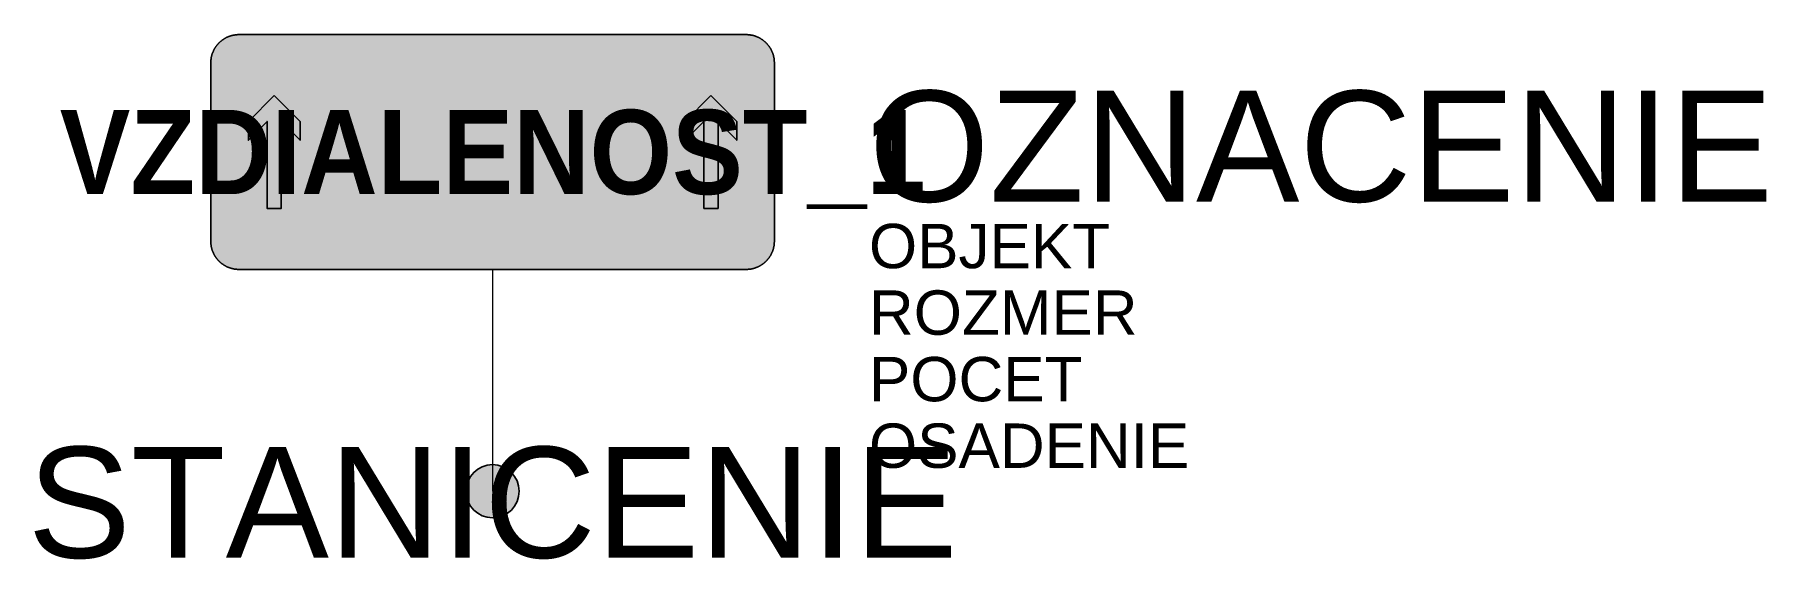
# Model space of a CAD drawing. Header units: metres. Extents: x -10.3 to 28.7, y -1.5 to 10.3.
import ezdxf
from ezdxf.enums import TextEntityAlignment as Align

# ---------------------------------------------------------------- set-up
doc = ezdxf.new("R2010")
doc.units = ezdxf.units.M
doc.layers.get('Defpoints').update_dxf_attribs({"color": 140, "lineweight": 5})
doc.styles.add('DZ', font='arialbd.ttf')
doc.styles.get("Standard").update_dxf_attribs({"font": 'arial.ttf'})

msp = doc.modelspace()

# ---------------------------------------------------------------- hatches: boundary and pattern name
at = {"true_color": 0xf1efea}
msp.add_hatch(color=7, dxfattribs=at).paths.add_polyline_path([(-5.715, 5), (-5.723, 5), (-5.731, 5), (-5.739, 5), (-5.747, 5.001), (-5.754, 5.001), (-5.762, 5.002), (-5.77, 5.002), (-5.778, 5.003), (-5.786, 5.004), (-5.793, 5.005), (-5.801, 5.006), (-5.809, 5.007), (-5.816, 5.008), (-5.824, 5.009), (-5.832, 5.011), (-5.839, 5.012), (-5.847, 5.014), (-5.855, 5.016), (-5.862, 5.017), (-5.87, 5.019), (-5.877, 5.021), (-5.885, 5.023), (-5.892, 5.025), (-5.9, 5.027), (-5.907, 5.03), (-5.914, 5.032), (-5.922, 5.035), (-5.929, 5.037), (-5.936, 5.04), (-5.944, 5.043), (-5.951, 5.045), (-5.958, 5.048), (-5.965, 5.051), (-5.972, 5.054), (-5.979, 5.058), (-5.986, 5.061), (-5.993, 5.064), (-6, 5.068), (-6.007, 5.071), (-6.014, 5.075), (-6.021, 5.078), (-6.028, 5.082), (-6.034, 5.086), (-6.041, 5.09), (-6.048, 5.094), (-6.054, 5.098), (-6.061, 5.102), (-6.067, 5.107), (-6.074, 5.111), (-6.08, 5.115), (-6.087, 5.12), (-6.093, 5.125), (-6.099, 5.129), (-6.105, 5.134), (-6.111, 5.139), (-6.117, 5.144), (-6.123, 5.149), (-6.129, 5.154), (-6.135, 5.159), (-6.141, 5.164), (-6.147, 5.17), (-6.153, 5.175), (-6.158, 5.18), (-6.164, 5.186), (-6.17, 5.192), (-6.175, 5.197), (-6.18, 5.203), (-6.186, 5.209), (-6.191, 5.215), (-6.196, 5.221), (-6.201, 5.226), (-6.206, 5.232), (-6.211, 5.239), (-6.216, 5.245), (-6.221, 5.251), (-6.225, 5.257), (-6.23, 5.263), (-6.234, 5.27), (-6.239, 5.276), (-6.243, 5.283), (-6.248, 5.289), (-6.252, 5.296), (-6.256, 5.302), (-6.26, 5.309), (-6.264, 5.316), (-6.268, 5.322), (-6.271, 5.329), (-6.275, 5.336), (-6.279, 5.343), (-6.282, 5.35), (-6.286, 5.357), (-6.289, 5.364), (-6.292, 5.371), (-6.296, 5.378), (-6.299, 5.385), (-6.302, 5.392), (-6.305, 5.399), (-6.307, 5.406), (-6.31, 5.414), (-6.313, 5.421), (-6.315, 5.428), (-6.318, 5.435), (-6.32, 5.443), (-6.323, 5.45), (-6.325, 5.458), (-6.327, 5.465), (-6.329, 5.473), (-6.331, 5.48), (-6.333, 5.488), (-6.334, 5.495), (-6.336, 5.503), (-6.338, 5.51), (-6.339, 5.518), (-6.341, 5.526), (-6.342, 5.533), (-6.343, 5.541), (-6.344, 5.549), (-6.345, 5.557), (-6.346, 5.564), (-6.347, 5.572), (-6.348, 5.58), (-6.348, 5.588), (-6.349, 5.596), (-6.349, 5.603), (-6.35, 5.611), (-6.35, 5.619), (-6.35, 5.627), (-6.35, 5.635), (-6.35, 9.657), (-6.35, 9.665), (-6.35, 9.672), (-6.35, 9.68), (-6.349, 9.688), (-6.349, 9.696), (-6.348, 9.704), (-6.348, 9.712), (-6.347, 9.719), (-6.346, 9.727), (-6.345, 9.735), (-6.344, 9.743), (-6.343, 9.75), (-6.342, 9.758), (-6.341, 9.766), (-6.339, 9.773), (-6.338, 9.781), (-6.336, 9.789), (-6.334, 9.796), (-6.333, 9.804), (-6.331, 9.811), (-6.329, 9.819), (-6.327, 9.826), (-6.325, 9.834), (-6.323, 9.841), (-6.32, 9.849), (-6.318, 9.856), (-6.315, 9.863), (-6.313, 9.871), (-6.31, 9.878), (-6.307, 9.885), (-6.305, 9.892), (-6.302, 9.9), (-6.299, 9.907), (-6.296, 9.914), (-6.292, 9.921), (-6.289, 9.928), (-6.286, 9.935), (-6.282, 9.942), (-6.279, 9.949), (-6.275, 9.956), (-6.271, 9.962), (-6.268, 9.969), (-6.264, 9.976), (-6.26, 9.983), (-6.256, 9.989), (-6.252, 9.996), (-6.248, 10.002), (-6.243, 10.009), (-6.239, 10.015), (-6.234, 10.022), (-6.23, 10.028), (-6.225, 10.034), (-6.221, 10.041), (-6.216, 10.047), (-6.211, 10.053), (-6.206, 10.059), (-6.201, 10.065), (-6.196, 10.071), (-6.191, 10.077), (-6.186, 10.083), (-6.18, 10.089), (-6.175, 10.094), (-6.17, 10.1), (-6.164, 10.106), (-6.158, 10.111), (-6.153, 10.117), (-6.147, 10.122), (-6.141, 10.127), (-6.135, 10.133), (-6.129, 10.138), (-6.123, 10.143), (-6.117, 10.148), (-6.111, 10.153), (-6.105, 10.158), (-6.099, 10.162), (-6.093, 10.167), (-6.087, 10.172), (-6.08, 10.176), (-6.074, 10.181), (-6.067, 10.185), (-6.061, 10.189), (-6.054, 10.193), (-6.048, 10.198), (-6.041, 10.202), (-6.034, 10.205), (-6.028, 10.209), (-6.021, 10.213), (-6.014, 10.217), (-6.007, 10.22), (-6, 10.224), (-5.993, 10.227), (-5.986, 10.231), (-5.979, 10.234), (-5.972, 10.237), (-5.965, 10.24), (-5.958, 10.243), (-5.951, 10.246), (-5.944, 10.249), (-5.936, 10.252), (-5.929, 10.254), (-5.922, 10.257), (-5.914, 10.259), (-5.907, 10.262), (-5.9, 10.264), (-5.892, 10.266), (-5.885, 10.269), (-5.877, 10.271), (-5.87, 10.273), (-5.862, 10.274), (-5.855, 10.276), (-5.847, 10.278), (-5.839, 10.279), (-5.832, 10.281), (-5.824, 10.282), (-5.816, 10.283), (-5.809, 10.285), (-5.801, 10.286), (-5.793, 10.287), (-5.786, 10.288), (-5.778, 10.289), (-5.77, 10.289), (-5.762, 10.29), (-5.754, 10.29), (-5.747, 10.291), (-5.739, 10.291), (-5.731, 10.291), (-5.723, 10.292), (-5.715, 10.292), (5.715, 10.292), (5.723, 10.292), (5.731, 10.291), (5.739, 10.291), (5.747, 10.291), (5.754, 10.29), (5.762, 10.29), (5.77, 10.289), (5.778, 10.289), (5.786, 10.288), (5.793, 10.287), (5.801, 10.286), (5.809, 10.285), (5.816, 10.283), (5.824, 10.282), (5.832, 10.281), (5.839, 10.279), (5.847, 10.278), (5.855, 10.276), (5.862, 10.274), (5.87, 10.273), (5.877, 10.271), (5.885, 10.269), (5.892, 10.266), (5.9, 10.264), (5.907, 10.262), (5.914, 10.259), (5.922, 10.257), (5.929, 10.254), (5.936, 10.252), (5.944, 10.249), (5.951, 10.246), (5.958, 10.243), (5.965, 10.24), (5.972, 10.237), (5.979, 10.234), (5.986, 10.231), (5.993, 10.227), (6, 10.224), (6.007, 10.22), (6.014, 10.217), (6.021, 10.213), (6.028, 10.209), (6.034, 10.205), (6.041, 10.202), (6.048, 10.198), (6.054, 10.193), (6.061, 10.189), (6.067, 10.185), (6.074, 10.181), (6.08, 10.176), (6.087, 10.172), (6.093, 10.167), (6.099, 10.162), (6.105, 10.158), (6.111, 10.153), (6.117, 10.148), (6.123, 10.143), (6.129, 10.138), (6.135, 10.133), (6.141, 10.127), (6.147, 10.122), (6.153, 10.117), (6.158, 10.111), (6.164, 10.106), (6.17, 10.1), (6.175, 10.094), (6.18, 10.089), (6.186, 10.083), (6.191, 10.077), (6.196, 10.071), (6.201, 10.065), (6.206, 10.059), (6.211, 10.053), (6.216, 10.047), (6.221, 10.041), (6.225, 10.034), (6.23, 10.028), (6.235, 10.022), (6.239, 10.015), (6.243, 10.009), (6.248, 10.002), (6.252, 9.996), (6.256, 9.989), (6.26, 9.983), (6.264, 9.976), (6.268, 9.969), (6.272, 9.962), (6.275, 9.956), (6.279, 9.949), (6.282, 9.942), (6.286, 9.935), (6.289, 9.928), (6.292, 9.921), (6.296, 9.914), (6.299, 9.907), (6.302, 9.9), (6.305, 9.892), (6.307, 9.885), (6.31, 9.878), (6.313, 9.871), (6.315, 9.863), (6.318, 9.856), (6.32, 9.849), (6.323, 9.841), (6.325, 9.834), (6.327, 9.826), (6.329, 9.819), (6.331, 9.811), (6.333, 9.804), (6.334, 9.796), (6.336, 9.789), (6.338, 9.781), (6.339, 9.773), (6.341, 9.766), (6.342, 9.758), (6.343, 9.75), (6.344, 9.743), (6.345, 9.735), (6.346, 9.727), (6.347, 9.719), (6.348, 9.712), (6.348, 9.704), (6.349, 9.696), (6.349, 9.688), (6.35, 9.68), (6.35, 9.672), (6.35, 9.665), (6.35, 9.657), (6.35, 5.635), (6.35, 5.627), (6.35, 5.619), (6.35, 5.611), (6.349, 5.603), (6.349, 5.596), (6.348, 5.588), (6.348, 5.58), (6.347, 5.572), (6.346, 5.564), (6.345, 5.557), (6.344, 5.549), (6.343, 5.541), (6.342, 5.533), (6.341, 5.526), (6.339, 5.518), (6.338, 5.51), (6.336, 5.503), (6.334, 5.495), (6.333, 5.488), (6.331, 5.48), (6.329, 5.473), (6.327, 5.465), (6.325, 5.458), (6.323, 5.45), (6.32, 5.443), (6.318, 5.435), (6.315, 5.428), (6.313, 5.421), (6.31, 5.414), (6.307, 5.406), (6.305, 5.399), (6.302, 5.392), (6.299, 5.385), (6.296, 5.378), (6.292, 5.371), (6.289, 5.364), (6.286, 5.357), (6.282, 5.35), (6.279, 5.343), (6.275, 5.336), (6.272, 5.329), (6.268, 5.322), (6.264, 5.316), (6.26, 5.309), (6.256, 5.302), (6.252, 5.296), (6.248, 5.289), (6.243, 5.283), (6.239, 5.276), (6.235, 5.27), (6.23, 5.263), (6.225, 5.257), (6.221, 5.251), (6.216, 5.245), (6.211, 5.239), (6.206, 5.232), (6.201, 5.226), (6.196, 5.221), (6.191, 5.215), (6.186, 5.209), (6.18, 5.203), (6.175, 5.197), (6.17, 5.192), (6.164, 5.186), (6.158, 5.18), (6.153, 5.175), (6.147, 5.17), (6.141, 5.164), (6.135, 5.159), (6.129, 5.154), (6.123, 5.149), (6.117, 5.144), (6.111, 5.139), (6.105, 5.134), (6.099, 5.129), (6.093, 5.125), (6.087, 5.12), (6.08, 5.115), (6.074, 5.111), (6.067, 5.107), (6.061, 5.102), (6.054, 5.098), (6.048, 5.094), (6.041, 5.09), (6.034, 5.086), (6.028, 5.082), (6.021, 5.078), (6.014, 5.075), (6.007, 5.071), (6, 5.068), (5.993, 5.064), (5.986, 5.061), (5.979, 5.058), (5.972, 5.054), (5.965, 5.051), (5.958, 5.048), (5.951, 5.045), (5.944, 5.043), (5.936, 5.04), (5.929, 5.037), (5.922, 5.035), (5.914, 5.032), (5.907, 5.03), (5.9, 5.027), (5.892, 5.025), (5.885, 5.023), (5.877, 5.021), (5.87, 5.019), (5.862, 5.017), (5.855, 5.016), (5.847, 5.014), (5.839, 5.012), (5.832, 5.011), (5.824, 5.009), (5.816, 5.008), (5.809, 5.007), (5.801, 5.006), (5.793, 5.005), (5.786, 5.004), (5.778, 5.003), (5.77, 5.002), (5.762, 5.002), (5.754, 5.001), (5.747, 5.001), (5.739, 5), (5.731, 5), (5.723, 5), (5.715, 5)])
at = {"true_color": 0x9b9b9b}
h = msp.add_hatch(color=253, dxfattribs=at)
h.paths.add_polyline_path([(-5.715, 5.159), (-5.721, 5.159), (-5.727, 5.159), (-5.733, 5.159), (-5.739, 5.159), (-5.745, 5.16), (-5.75, 5.16), (-5.756, 5.16), (-5.762, 5.161), (-5.768, 5.162), (-5.774, 5.162), (-5.779, 5.163), (-5.785, 5.164), (-5.791, 5.165), (-5.797, 5.166), (-5.803, 5.167), (-5.808, 5.168), (-5.814, 5.169), (-5.82, 5.17), (-5.825, 5.172), (-5.831, 5.173), (-5.837, 5.174), (-5.842, 5.176), (-5.848, 5.178), (-5.853, 5.179), (-5.859, 5.181), (-5.865, 5.183), (-5.87, 5.185), (-5.876, 5.187), (-5.881, 5.189), (-5.886, 5.191), (-5.892, 5.193), (-5.897, 5.195), (-5.903, 5.197), (-5.908, 5.2), (-5.913, 5.202), (-5.918, 5.204), (-5.924, 5.207), (-5.929, 5.209), (-5.934, 5.212), (-5.939, 5.215), (-5.944, 5.218), (-5.949, 5.22), (-5.954, 5.223), (-5.959, 5.226), (-5.965, 5.229), (-5.969, 5.232), (-5.974, 5.236), (-5.979, 5.239), (-5.984, 5.242), (-5.989, 5.245), (-5.994, 5.249), (-5.998, 5.252), (-6.003, 5.256), (-6.008, 5.259), (-6.012, 5.263), (-6.017, 5.267), (-6.021, 5.27), (-6.026, 5.274), (-6.03, 5.278), (-6.035, 5.282), (-6.039, 5.286), (-6.043, 5.29), (-6.048, 5.294), (-6.052, 5.298), (-6.056, 5.302), (-6.06, 5.307), (-6.064, 5.311), (-6.068, 5.315), (-6.072, 5.32), (-6.076, 5.324), (-6.08, 5.329), (-6.083, 5.333), (-6.087, 5.338), (-6.091, 5.342), (-6.094, 5.347), (-6.098, 5.352), (-6.101, 5.356), (-6.105, 5.361), (-6.108, 5.366), (-6.111, 5.371), (-6.114, 5.376), (-6.118, 5.381), (-6.121, 5.385), (-6.124, 5.39), (-6.127, 5.395), (-6.13, 5.401), (-6.132, 5.406), (-6.135, 5.411), (-6.138, 5.416), (-6.14, 5.421), (-6.143, 5.426), (-6.146, 5.431), (-6.148, 5.437), (-6.15, 5.442), (-6.153, 5.447), (-6.155, 5.453), (-6.157, 5.458), (-6.159, 5.463), (-6.161, 5.469), (-6.163, 5.474), (-6.165, 5.48), (-6.167, 5.485), (-6.169, 5.491), (-6.171, 5.496), (-6.172, 5.502), (-6.174, 5.508), (-6.175, 5.513), (-6.177, 5.519), (-6.178, 5.524), (-6.18, 5.53), (-6.181, 5.536), (-6.182, 5.542), (-6.183, 5.547), (-6.184, 5.553), (-6.185, 5.559), (-6.186, 5.565), (-6.187, 5.57), (-6.188, 5.576), (-6.188, 5.582), (-6.189, 5.588), (-6.189, 5.594), (-6.19, 5.6), (-6.19, 5.605), (-6.191, 5.611), (-6.191, 5.617), (-6.191, 5.623), (-6.191, 5.629), (-6.191, 5.635), (-6.191, 9.657), (-6.191, 9.663), (-6.191, 9.668), (-6.191, 9.674), (-6.191, 9.68), (-6.19, 9.686), (-6.19, 9.692), (-6.189, 9.698), (-6.189, 9.704), (-6.188, 9.71), (-6.188, 9.715), (-6.187, 9.721), (-6.186, 9.727), (-6.185, 9.733), (-6.184, 9.738), (-6.183, 9.744), (-6.182, 9.75), (-6.181, 9.756), (-6.18, 9.761), (-6.178, 9.767), (-6.177, 9.773), (-6.175, 9.778), (-6.174, 9.784), (-6.172, 9.79), (-6.171, 9.795), (-6.169, 9.801), (-6.167, 9.806), (-6.165, 9.812), (-6.163, 9.817), (-6.161, 9.823), (-6.159, 9.828), (-6.157, 9.834), (-6.155, 9.839), (-6.153, 9.844), (-6.15, 9.85), (-6.148, 9.855), (-6.146, 9.86), (-6.143, 9.865), (-6.14, 9.871), (-6.138, 9.876), (-6.135, 9.881), (-6.132, 9.886), (-6.13, 9.891), (-6.127, 9.896), (-6.124, 9.901), (-6.121, 9.906), (-6.118, 9.911), (-6.114, 9.916), (-6.111, 9.921), (-6.108, 9.926), (-6.105, 9.93), (-6.101, 9.935), (-6.098, 9.94), (-6.094, 9.945), (-6.091, 9.949), (-6.087, 9.954), (-6.083, 9.958), (-6.08, 9.963), (-6.076, 9.967), (-6.072, 9.972), (-6.068, 9.976), (-6.064, 9.981), (-6.06, 9.985), (-6.056, 9.989), (-6.052, 9.993), (-6.048, 9.998), (-6.043, 10.002), (-6.039, 10.006), (-6.035, 10.01), (-6.03, 10.014), (-6.026, 10.017), (-6.021, 10.021), (-6.017, 10.025), (-6.012, 10.029), (-6.008, 10.032), (-6.003, 10.036), (-5.998, 10.039), (-5.994, 10.043), (-5.989, 10.046), (-5.984, 10.05), (-5.979, 10.053), (-5.974, 10.056), (-5.969, 10.059), (-5.965, 10.062), (-5.959, 10.065), (-5.954, 10.068), (-5.949, 10.071), (-5.944, 10.074), (-5.939, 10.077), (-5.934, 10.079), (-5.929, 10.082), (-5.924, 10.085), (-5.918, 10.087), (-5.913, 10.09), (-5.908, 10.092), (-5.903, 10.094), (-5.897, 10.097), (-5.892, 10.099), (-5.886, 10.101), (-5.881, 10.103), (-5.876, 10.105), (-5.87, 10.107), (-5.865, 10.109), (-5.859, 10.111), (-5.853, 10.112), (-5.848, 10.114), (-5.842, 10.116), (-5.837, 10.117), (-5.831, 10.119), (-5.825, 10.12), (-5.82, 10.121), (-5.814, 10.122), (-5.808, 10.124), (-5.803, 10.125), (-5.797, 10.126), (-5.791, 10.127), (-5.785, 10.128), (-5.779, 10.128), (-5.774, 10.129), (-5.768, 10.13), (-5.762, 10.131), (-5.756, 10.131), (-5.75, 10.132), (-5.745, 10.132), (-5.739, 10.132), (-5.733, 10.133), (-5.727, 10.133), (-5.721, 10.133), (-5.715, 10.133), (5.715, 10.133), (5.721, 10.133), (5.727, 10.133), (5.733, 10.133), (5.739, 10.132), (5.745, 10.132), (5.75, 10.132), (5.756, 10.131), (5.762, 10.131), (5.768, 10.13), (5.774, 10.129), (5.78, 10.128), (5.785, 10.128), (5.791, 10.127), (5.797, 10.126), (5.803, 10.125), (5.808, 10.124), (5.814, 10.122), (5.82, 10.121), (5.825, 10.12), (5.831, 10.119), (5.837, 10.117), (5.842, 10.116), (5.848, 10.114), (5.853, 10.112), (5.859, 10.111), (5.865, 10.109), (5.87, 10.107), (5.876, 10.105), (5.881, 10.103), (5.886, 10.101), (5.892, 10.099), (5.897, 10.097), (5.903, 10.094), (5.908, 10.092), (5.913, 10.09), (5.918, 10.087), (5.924, 10.085), (5.929, 10.082), (5.934, 10.079), (5.939, 10.077), (5.944, 10.074), (5.95, 10.071), (5.955, 10.068), (5.96, 10.065), (5.965, 10.062), (5.969, 10.059), (5.974, 10.056), (5.979, 10.053), (5.984, 10.05), (5.989, 10.046), (5.994, 10.043), (5.998, 10.039), (6.003, 10.036), (6.008, 10.032), (6.012, 10.029), (6.017, 10.025), (6.021, 10.021), (6.026, 10.017), (6.03, 10.014), (6.035, 10.01), (6.039, 10.006), (6.043, 10.002), (6.048, 9.998), (6.052, 9.993), (6.056, 9.989), (6.06, 9.985), (6.064, 9.981), (6.068, 9.976), (6.072, 9.972), (6.076, 9.967), (6.08, 9.963), (6.083, 9.958), (6.087, 9.954), (6.091, 9.949), (6.094, 9.945), (6.098, 9.94), (6.101, 9.935), (6.105, 9.93), (6.108, 9.926), (6.111, 9.921), (6.114, 9.916), (6.118, 9.911), (6.121, 9.906), (6.124, 9.901), (6.127, 9.896), (6.13, 9.891), (6.132, 9.886), (6.135, 9.881), (6.138, 9.876), (6.141, 9.871), (6.143, 9.865), (6.146, 9.86), (6.148, 9.855), (6.15, 9.85), (6.153, 9.844), (6.155, 9.839), (6.157, 9.834), (6.159, 9.828), (6.161, 9.823), (6.163, 9.817), (6.165, 9.812), (6.167, 9.806), (6.169, 9.801), (6.171, 9.795), (6.172, 9.79), (6.174, 9.784), (6.175, 9.778), (6.177, 9.773), (6.178, 9.767), (6.18, 9.761), (6.181, 9.756), (6.182, 9.75), (6.183, 9.744), (6.184, 9.738), (6.185, 9.733), (6.186, 9.727), (6.187, 9.721), (6.188, 9.715), (6.188, 9.71), (6.189, 9.704), (6.189, 9.698), (6.19, 9.692), (6.19, 9.686), (6.191, 9.68), (6.191, 9.674), (6.191, 9.668), (6.191, 9.663), (6.191, 9.657), (6.191, 5.635), (6.191, 5.629), (6.191, 5.623), (6.191, 5.617), (6.191, 5.611), (6.19, 5.605), (6.19, 5.6), (6.189, 5.594), (6.189, 5.588), (6.188, 5.582), (6.188, 5.576), (6.187, 5.57), (6.186, 5.565), (6.185, 5.559), (6.184, 5.553), (6.183, 5.547), (6.182, 5.542), (6.181, 5.536), (6.18, 5.53), (6.178, 5.524), (6.177, 5.519), (6.175, 5.513), (6.174, 5.508), (6.172, 5.502), (6.171, 5.496), (6.169, 5.491), (6.167, 5.485), (6.165, 5.48), (6.163, 5.474), (6.161, 5.469), (6.159, 5.463), (6.157, 5.458), (6.155, 5.453), (6.153, 5.447), (6.15, 5.442), (6.148, 5.437), (6.146, 5.431), (6.143, 5.426), (6.141, 5.421), (6.138, 5.416), (6.135, 5.411), (6.132, 5.406), (6.13, 5.401), (6.127, 5.395), (6.124, 5.39), (6.121, 5.385), (6.118, 5.381), (6.114, 5.376), (6.111, 5.371), (6.108, 5.366), (6.105, 5.361), (6.101, 5.356), (6.098, 5.352), (6.094, 5.347), (6.091, 5.342), (6.087, 5.338), (6.083, 5.333), (6.08, 5.329), (6.076, 5.324), (6.072, 5.32), (6.068, 5.315), (6.064, 5.311), (6.06, 5.307), (6.056, 5.302), (6.052, 5.298), (6.048, 5.294), (6.043, 5.29), (6.039, 5.286), (6.035, 5.282), (6.03, 5.278), (6.026, 5.274), (6.021, 5.27), (6.017, 5.267), (6.012, 5.263), (6.008, 5.259), (6.003, 5.256), (5.998, 5.252), (5.994, 5.249), (5.989, 5.245), (5.984, 5.242), (5.979, 5.239), (5.974, 5.236), (5.969, 5.232), (5.965, 5.229), (5.96, 5.226), (5.955, 5.223), (5.95, 5.22), (5.944, 5.218), (5.939, 5.215), (5.934, 5.212), (5.929, 5.209), (5.924, 5.207), (5.918, 5.204), (5.913, 5.202), (5.908, 5.2), (5.903, 5.197), (5.897, 5.195), (5.892, 5.193), (5.886, 5.191), (5.881, 5.189), (5.876, 5.187), (5.87, 5.185), (5.865, 5.183), (5.859, 5.181), (5.853, 5.179), (5.848, 5.178), (5.842, 5.176), (5.837, 5.174), (5.831, 5.173), (5.825, 5.172), (5.82, 5.17), (5.814, 5.169), (5.808, 5.168), (5.803, 5.167), (5.797, 5.166), (5.791, 5.165), (5.785, 5.164), (5.78, 5.163), (5.774, 5.162), (5.768, 5.162), (5.762, 5.161), (5.756, 5.16), (5.75, 5.16), (5.745, 5.16), (5.739, 5.159), (5.733, 5.159), (5.727, 5.159), (5.721, 5.159), (5.715, 5.159)])
h.paths.add_polyline_path([(-5.715, 5.37), (-5.722, 5.37), (-5.729, 5.371), (-5.735, 5.371), (-5.742, 5.372), (-5.749, 5.373), (-5.755, 5.373), (-5.762, 5.375), (-5.768, 5.376), (-5.775, 5.377), (-5.781, 5.379), (-5.787, 5.38), (-5.794, 5.382), (-5.8, 5.384), (-5.806, 5.386), (-5.812, 5.389), (-5.818, 5.391), (-5.824, 5.394), (-5.83, 5.396), (-5.835, 5.399), (-5.841, 5.402), (-5.847, 5.405), (-5.852, 5.409), (-5.858, 5.412), (-5.863, 5.416), (-5.868, 5.419), (-5.873, 5.423), (-5.878, 5.427), (-5.883, 5.431), (-5.888, 5.435), (-5.893, 5.439), (-5.898, 5.443), (-5.902, 5.448), (-5.907, 5.452), (-5.911, 5.457), (-5.915, 5.462), (-5.919, 5.467), (-5.923, 5.472), (-5.927, 5.477), (-5.931, 5.482), (-5.934, 5.487), (-5.938, 5.492), (-5.941, 5.498), (-5.945, 5.503), (-5.948, 5.509), (-5.951, 5.514), (-5.953, 5.52), (-5.956, 5.526), (-5.959, 5.532), (-5.961, 5.538), (-5.964, 5.544), (-5.966, 5.55), (-5.968, 5.556), (-5.97, 5.563), (-5.971, 5.569), (-5.973, 5.575), (-5.974, 5.582), (-5.975, 5.588), (-5.977, 5.595), (-5.977, 5.601), (-5.978, 5.608), (-5.979, 5.615), (-5.979, 5.621), (-5.98, 5.628), (-5.98, 5.635), (-5.98, 9.657), (-5.98, 9.663), (-5.979, 9.67), (-5.979, 9.677), (-5.978, 9.684), (-5.977, 9.69), (-5.977, 9.697), (-5.975, 9.703), (-5.974, 9.71), (-5.973, 9.716), (-5.971, 9.723), (-5.97, 9.729), (-5.968, 9.735), (-5.966, 9.741), (-5.964, 9.748), (-5.961, 9.754), (-5.959, 9.76), (-5.956, 9.765), (-5.953, 9.771), (-5.951, 9.777), (-5.948, 9.783), (-5.945, 9.788), (-5.941, 9.794), (-5.938, 9.799), (-5.934, 9.805), (-5.931, 9.81), (-5.927, 9.815), (-5.923, 9.82), (-5.919, 9.825), (-5.915, 9.83), (-5.911, 9.835), (-5.907, 9.839), (-5.902, 9.844), (-5.898, 9.848), (-5.893, 9.852), (-5.888, 9.857), (-5.883, 9.861), (-5.878, 9.865), (-5.873, 9.869), (-5.868, 9.872), (-5.863, 9.876), (-5.858, 9.88), (-5.852, 9.883), (-5.847, 9.886), (-5.841, 9.889), (-5.835, 9.892), (-5.83, 9.895), (-5.824, 9.898), (-5.818, 9.9), (-5.812, 9.903), (-5.806, 9.905), (-5.8, 9.907), (-5.794, 9.909), (-5.787, 9.911), (-5.781, 9.913), (-5.775, 9.914), (-5.768, 9.916), (-5.762, 9.917), (-5.755, 9.918), (-5.749, 9.919), (-5.742, 9.92), (-5.735, 9.92), (-5.729, 9.921), (-5.722, 9.921), (-5.715, 9.921), (5.715, 9.921), (5.722, 9.921), (5.729, 9.921), (5.735, 9.92), (5.742, 9.92), (5.749, 9.919), (5.755, 9.918), (5.762, 9.917), (5.768, 9.916), (5.775, 9.914), (5.781, 9.913), (5.787, 9.911), (5.794, 9.909), (5.8, 9.907), (5.806, 9.905), (5.812, 9.903), (5.818, 9.9), (5.824, 9.898), (5.83, 9.895), (5.835, 9.892), (5.841, 9.889), (5.847, 9.886), (5.852, 9.883), (5.858, 9.88), (5.863, 9.876), (5.868, 9.872), (5.873, 9.869), (5.878, 9.865), (5.883, 9.861), (5.888, 9.857), (5.893, 9.852), (5.898, 9.848), (5.902, 9.844), (5.907, 9.839), (5.911, 9.835), (5.915, 9.83), (5.919, 9.825), (5.923, 9.82), (5.927, 9.815), (5.931, 9.81), (5.934, 9.805), (5.938, 9.799), (5.941, 9.794), (5.945, 9.788), (5.948, 9.783), (5.951, 9.777), (5.953, 9.771), (5.956, 9.765), (5.959, 9.76), (5.961, 9.754), (5.964, 9.748), (5.966, 9.741), (5.968, 9.735), (5.97, 9.729), (5.971, 9.723), (5.973, 9.716), (5.974, 9.71), (5.975, 9.703), (5.977, 9.697), (5.977, 9.69), (5.978, 9.684), (5.979, 9.677), (5.979, 9.67), (5.979, 9.663), (5.98, 9.657), (5.98, 5.635), (5.979, 5.628), (5.979, 5.621), (5.979, 5.615), (5.978, 5.608), (5.977, 5.601), (5.977, 5.595), (5.975, 5.588), (5.974, 5.582), (5.973, 5.575), (5.971, 5.569), (5.97, 5.563), (5.968, 5.556), (5.966, 5.55), (5.964, 5.544), (5.961, 5.538), (5.959, 5.532), (5.956, 5.526), (5.953, 5.52), (5.951, 5.514), (5.948, 5.509), (5.945, 5.503), (5.941, 5.498), (5.938, 5.492), (5.934, 5.487), (5.931, 5.482), (5.927, 5.477), (5.923, 5.472), (5.919, 5.467), (5.915, 5.462), (5.911, 5.457), (5.907, 5.452), (5.902, 5.448), (5.898, 5.443), (5.893, 5.439), (5.888, 5.435), (5.883, 5.431), (5.878, 5.427), (5.873, 5.423), (5.868, 5.419), (5.863, 5.416), (5.858, 5.412), (5.852, 5.409), (5.847, 5.405), (5.841, 5.402), (5.835, 5.399), (5.83, 5.396), (5.824, 5.394), (5.818, 5.391), (5.812, 5.389), (5.806, 5.386), (5.8, 5.384), (5.794, 5.382), (5.787, 5.38), (5.781, 5.379), (5.775, 5.377), (5.768, 5.376), (5.762, 5.375), (5.755, 5.373), (5.749, 5.373), (5.742, 5.372), (5.735, 5.371), (5.729, 5.371), (5.722, 5.37), (5.715, 5.37)], flags=16)
for points in [[(-4.921, 8.916), (-4.339, 8.334), (-4.339, 7.91), (-4.762, 8.334), (-4.762, 6.376), (-5.08, 6.376), (-5.08, 8.334), (-5.503, 7.91), (-5.503, 8.334)], [(4.921, 8.916), (5.503, 8.334), (5.503, 7.91), (5.08, 8.334), (5.08, 6.376), (4.763, 6.376), (4.763, 8.334), (4.339, 7.91), (4.339, 8.334)]]:
    msp.add_hatch(color=253, dxfattribs=at).paths.add_polyline_path(points)
h = msp.add_hatch(color=0)
h.dxf.hatch_style = 1
h.paths.add_polyline_path([(0.6, 0, 1), (-0.6, 0, 1)])

# ---------------------------------------------------------------- linework, layer by layer
at = {"lineweight": 9}
msp.add_line((0, 5), (0, 2.5), dxfattribs=at)
at = {"color": 0, "lineweight": 9}
msp.add_line((0, 2.5), (0, 0), dxfattribs=at)
at = {"color": 7, "true_color": 0xf1efea}
msp.add_lwpolyline([(-5.715, 5), (-5.723, 5), (-5.731, 5), (-5.739, 5), (-5.747, 5.001), (-5.754, 5.001), (-5.762, 5.002), (-5.77, 5.002), (-5.778, 5.003), (-5.786, 5.004), (-5.793, 5.005), (-5.801, 5.006), (-5.809, 5.007), (-5.816, 5.008), (-5.824, 5.009), (-5.832, 5.011), (-5.839, 5.012), (-5.847, 5.014), (-5.855, 5.016), (-5.862, 5.017), (-5.87, 5.019), (-5.877, 5.021), (-5.885, 5.023), (-5.892, 5.025), (-5.9, 5.027), (-5.907, 5.03), (-5.914, 5.032), (-5.922, 5.035), (-5.929, 5.037), (-5.936, 5.04), (-5.944, 5.043), (-5.951, 5.045), (-5.958, 5.048), (-5.965, 5.051), (-5.972, 5.054), (-5.979, 5.058), (-5.986, 5.061), (-5.993, 5.064), (-6, 5.068), (-6.007, 5.071), (-6.014, 5.075), (-6.021, 5.078), (-6.028, 5.082), (-6.034, 5.086), (-6.041, 5.09), (-6.048, 5.094), (-6.054, 5.098), (-6.061, 5.102), (-6.067, 5.107), (-6.074, 5.111), (-6.08, 5.115), (-6.087, 5.12), (-6.093, 5.125), (-6.099, 5.129), (-6.105, 5.134), (-6.111, 5.139), (-6.117, 5.144), (-6.123, 5.149), (-6.129, 5.154), (-6.135, 5.159), (-6.141, 5.164), (-6.147, 5.17), (-6.153, 5.175), (-6.158, 5.18), (-6.164, 5.186), (-6.17, 5.192), (-6.175, 5.197), (-6.18, 5.203), (-6.186, 5.209), (-6.191, 5.215), (-6.196, 5.221), (-6.201, 5.226), (-6.206, 5.232), (-6.211, 5.239), (-6.216, 5.245), (-6.221, 5.251), (-6.225, 5.257), (-6.23, 5.263), (-6.234, 5.27), (-6.239, 5.276), (-6.243, 5.283), (-6.248, 5.289), (-6.252, 5.296), (-6.256, 5.302), (-6.26, 5.309), (-6.264, 5.316), (-6.268, 5.322), (-6.271, 5.329), (-6.275, 5.336), (-6.279, 5.343), (-6.282, 5.35), (-6.286, 5.357), (-6.289, 5.364), (-6.292, 5.371), (-6.296, 5.378), (-6.299, 5.385), (-6.302, 5.392), (-6.305, 5.399), (-6.307, 5.406), (-6.31, 5.414), (-6.313, 5.421), (-6.315, 5.428), (-6.318, 5.435), (-6.32, 5.443), (-6.323, 5.45), (-6.325, 5.458), (-6.327, 5.465), (-6.329, 5.473), (-6.331, 5.48), (-6.333, 5.488), (-6.334, 5.495), (-6.336, 5.503), (-6.338, 5.51), (-6.339, 5.518), (-6.341, 5.526), (-6.342, 5.533), (-6.343, 5.541), (-6.344, 5.549), (-6.345, 5.557), (-6.346, 5.564), (-6.347, 5.572), (-6.348, 5.58), (-6.348, 5.588), (-6.349, 5.596), (-6.349, 5.603), (-6.35, 5.611), (-6.35, 5.619), (-6.35, 5.627), (-6.35, 5.635), (-6.35, 9.657), (-6.35, 9.665), (-6.35, 9.672), (-6.35, 9.68), (-6.349, 9.688), (-6.349, 9.696), (-6.348, 9.704), (-6.348, 9.712), (-6.347, 9.719), (-6.346, 9.727), (-6.345, 9.735), (-6.344, 9.743), (-6.343, 9.75), (-6.342, 9.758), (-6.341, 9.766), (-6.339, 9.773), (-6.338, 9.781), (-6.336, 9.789), (-6.334, 9.796), (-6.333, 9.804), (-6.331, 9.811), (-6.329, 9.819), (-6.327, 9.826), (-6.325, 9.834), (-6.323, 9.841), (-6.32, 9.849), (-6.318, 9.856), (-6.315, 9.863), (-6.313, 9.871), (-6.31, 9.878), (-6.307, 9.885), (-6.305, 9.892), (-6.302, 9.9), (-6.299, 9.907), (-6.296, 9.914), (-6.292, 9.921), (-6.289, 9.928), (-6.286, 9.935), (-6.282, 9.942), (-6.279, 9.949), (-6.275, 9.956), (-6.271, 9.962), (-6.268, 9.969), (-6.264, 9.976), (-6.26, 9.983), (-6.256, 9.989), (-6.252, 9.996), (-6.248, 10.002), (-6.243, 10.009), (-6.239, 10.015), (-6.234, 10.022), (-6.23, 10.028), (-6.225, 10.034), (-6.221, 10.041), (-6.216, 10.047), (-6.211, 10.053), (-6.206, 10.059), (-6.201, 10.065), (-6.196, 10.071), (-6.191, 10.077), (-6.186, 10.083), (-6.18, 10.089), (-6.175, 10.094), (-6.17, 10.1), (-6.164, 10.106), (-6.158, 10.111), (-6.153, 10.117), (-6.147, 10.122), (-6.141, 10.127), (-6.135, 10.133), (-6.129, 10.138), (-6.123, 10.143), (-6.117, 10.148), (-6.111, 10.153), (-6.105, 10.158), (-6.099, 10.162), (-6.093, 10.167), (-6.087, 10.172), (-6.08, 10.176), (-6.074, 10.181), (-6.067, 10.185), (-6.061, 10.189), (-6.054, 10.193), (-6.048, 10.198), (-6.041, 10.202), (-6.034, 10.205), (-6.028, 10.209), (-6.021, 10.213), (-6.014, 10.217), (-6.007, 10.22), (-6, 10.224), (-5.993, 10.227), (-5.986, 10.231), (-5.979, 10.234), (-5.972, 10.237), (-5.965, 10.24), (-5.958, 10.243), (-5.951, 10.246), (-5.944, 10.249), (-5.936, 10.252), (-5.929, 10.254), (-5.922, 10.257), (-5.914, 10.259), (-5.907, 10.262), (-5.9, 10.264), (-5.892, 10.266), (-5.885, 10.269), (-5.877, 10.271), (-5.87, 10.273), (-5.862, 10.274), (-5.855, 10.276), (-5.847, 10.278), (-5.839, 10.279), (-5.832, 10.281), (-5.824, 10.282), (-5.816, 10.283), (-5.809, 10.285), (-5.801, 10.286), (-5.793, 10.287), (-5.786, 10.288), (-5.778, 10.289), (-5.77, 10.289), (-5.762, 10.29), (-5.754, 10.29), (-5.747, 10.291), (-5.739, 10.291), (-5.731, 10.291), (-5.723, 10.292), (-5.715, 10.292), (5.715, 10.292), (5.723, 10.292), (5.731, 10.291), (5.739, 10.291), (5.747, 10.291), (5.754, 10.29), (5.762, 10.29), (5.77, 10.289), (5.778, 10.289), (5.786, 10.288), (5.793, 10.287), (5.801, 10.286), (5.809, 10.285), (5.816, 10.283), (5.824, 10.282), (5.832, 10.281), (5.839, 10.279), (5.847, 10.278), (5.855, 10.276), (5.862, 10.274), (5.87, 10.273), (5.877, 10.271), (5.885, 10.269), (5.892, 10.266), (5.9, 10.264), (5.907, 10.262), (5.914, 10.259), (5.922, 10.257), (5.929, 10.254), (5.936, 10.252), (5.944, 10.249), (5.951, 10.246), (5.958, 10.243), (5.965, 10.24), (5.972, 10.237), (5.979, 10.234), (5.986, 10.231), (5.993, 10.227), (6, 10.224), (6.007, 10.22), (6.014, 10.217), (6.021, 10.213), (6.028, 10.209), (6.034, 10.205), (6.041, 10.202), (6.048, 10.198), (6.054, 10.193), (6.061, 10.189), (6.067, 10.185), (6.074, 10.181), (6.08, 10.176), (6.087, 10.172), (6.093, 10.167), (6.099, 10.162), (6.105, 10.158), (6.111, 10.153), (6.117, 10.148), (6.123, 10.143), (6.129, 10.138), (6.135, 10.133), (6.141, 10.127), (6.147, 10.122), (6.153, 10.117), (6.158, 10.111), (6.164, 10.106), (6.17, 10.1), (6.175, 10.094), (6.18, 10.089), (6.186, 10.083), (6.191, 10.077), (6.196, 10.071), (6.201, 10.065), (6.206, 10.059), (6.211, 10.053), (6.216, 10.047), (6.221, 10.041), (6.225, 10.034), (6.23, 10.028), (6.235, 10.022), (6.239, 10.015), (6.243, 10.009), (6.248, 10.002), (6.252, 9.996), (6.256, 9.989), (6.26, 9.983), (6.264, 9.976), (6.268, 9.969), (6.272, 9.962), (6.275, 9.956), (6.279, 9.949), (6.282, 9.942), (6.286, 9.935), (6.289, 9.928), (6.292, 9.921), (6.296, 9.914), (6.299, 9.907), (6.302, 9.9), (6.305, 9.892), (6.307, 9.885), (6.31, 9.878), (6.313, 9.871), (6.315, 9.863), (6.318, 9.856), (6.32, 9.849), (6.323, 9.841), (6.325, 9.834), (6.327, 9.826), (6.329, 9.819), (6.331, 9.811), (6.333, 9.804), (6.334, 9.796), (6.336, 9.789), (6.338, 9.781), (6.339, 9.773), (6.341, 9.766), (6.342, 9.758), (6.343, 9.75), (6.344, 9.743), (6.345, 9.735), (6.346, 9.727), (6.347, 9.719), (6.348, 9.712), (6.348, 9.704), (6.349, 9.696), (6.349, 9.688), (6.35, 9.68), (6.35, 9.672), (6.35, 9.665), (6.35, 9.657), (6.35, 5.635), (6.35, 5.627), (6.35, 5.619), (6.35, 5.611), (6.349, 5.603), (6.349, 5.596), (6.348, 5.588), (6.348, 5.58), (6.347, 5.572), (6.346, 5.564), (6.345, 5.557), (6.344, 5.549), (6.343, 5.541), (6.342, 5.533), (6.341, 5.526), (6.339, 5.518), (6.338, 5.51), (6.336, 5.503), (6.334, 5.495), (6.333, 5.488), (6.331, 5.48), (6.329, 5.473), (6.327, 5.465), (6.325, 5.458), (6.323, 5.45), (6.32, 5.443), (6.318, 5.435), (6.315, 5.428), (6.313, 5.421), (6.31, 5.414), (6.307, 5.406), (6.305, 5.399), (6.302, 5.392), (6.299, 5.385), (6.296, 5.378), (6.292, 5.371), (6.289, 5.364), (6.286, 5.357), (6.282, 5.35), (6.279, 5.343), (6.275, 5.336), (6.272, 5.329), (6.268, 5.322), (6.264, 5.316), (6.26, 5.309), (6.256, 5.302), (6.252, 5.296), (6.248, 5.289), (6.243, 5.283), (6.239, 5.276), (6.235, 5.27), (6.23, 5.263), (6.225, 5.257), (6.221, 5.251), (6.216, 5.245), (6.211, 5.239), (6.206, 5.232), (6.201, 5.226), (6.196, 5.221), (6.191, 5.215), (6.186, 5.209), (6.18, 5.203), (6.175, 5.197), (6.17, 5.192), (6.164, 5.186), (6.158, 5.18), (6.153, 5.175), (6.147, 5.17), (6.141, 5.164), (6.135, 5.159), (6.129, 5.154), (6.123, 5.149), (6.117, 5.144), (6.111, 5.139), (6.105, 5.134), (6.099, 5.129), (6.093, 5.125), (6.087, 5.12), (6.08, 5.115), (6.074, 5.111), (6.067, 5.107), (6.061, 5.102), (6.054, 5.098), (6.048, 5.094), (6.041, 5.09), (6.034, 5.086), (6.028, 5.082), (6.021, 5.078), (6.014, 5.075), (6.007, 5.071), (6, 5.068), (5.993, 5.064), (5.986, 5.061), (5.979, 5.058), (5.972, 5.054), (5.965, 5.051), (5.958, 5.048), (5.951, 5.045), (5.944, 5.043), (5.936, 5.04), (5.929, 5.037), (5.922, 5.035), (5.914, 5.032), (5.907, 5.03), (5.9, 5.027), (5.892, 5.025), (5.885, 5.023), (5.877, 5.021), (5.87, 5.019), (5.862, 5.017), (5.855, 5.016), (5.847, 5.014), (5.839, 5.012), (5.832, 5.011), (5.824, 5.009), (5.816, 5.008), (5.809, 5.007), (5.801, 5.006), (5.793, 5.005), (5.786, 5.004), (5.778, 5.003), (5.77, 5.002), (5.762, 5.002), (5.754, 5.001), (5.747, 5.001), (5.739, 5), (5.731, 5), (5.723, 5), (5.715, 5), (-5.715, 5)], dxfattribs=at)
at = {"color": 253, "true_color": 0x9b9b9b}
for points in [[(-4.921, 8.916), (-4.339, 8.334), (-4.339, 7.91), (-4.762, 8.334), (-4.762, 6.376), (-5.08, 6.376), (-5.08, 8.334), (-5.503, 7.91), (-5.503, 8.334), (-4.921, 8.916)], [(4.921, 8.916), (5.503, 8.334), (5.503, 7.91), (5.08, 8.334), (5.08, 6.376), (4.763, 6.376), (4.763, 8.334), (4.339, 7.91), (4.339, 8.334), (4.921, 8.916)]]:
    msp.add_lwpolyline(points, dxfattribs=at)
at = {"color": 0}
msp.add_circle((0, 0), 0.6, dxfattribs=at)

# ---------------------------------------------------------------- texts
msp.add_attdef('OZNACENIE', (8.482, 6.527), '502-LOOKVIDITELNOST', height=2.5)
at = {"color": 253, "true_color": 0x9b9b9b, "style": 'DZ', "width": 0.9}
msp.add_attdef('VZDIALENOST_1', text='500 m', height=1.9, dxfattribs=at).set_placement((0, 7.646), align=Align.MIDDLE_CENTER)
msp.add_attdef('STANICENIE', text='', height=2.5).set_placement((0, 1), align=Align.TOP_CENTER)
at = {"layer": 'Defpoints'}
for tag, p, s in [('OBJEKT', (8.482, 5.027), 'Jestvujúci'), ('ROZMER', (8.482, 3.527), '350x840/500x1200'), ('POCET', (8.482, 2.027), ''), ('OSADENIE', (8.482, 0.527), '')]:
    msp.add_attdef(tag, p, s, height=1, dxfattribs=at)

doc.saveas('drawing.dxf')
